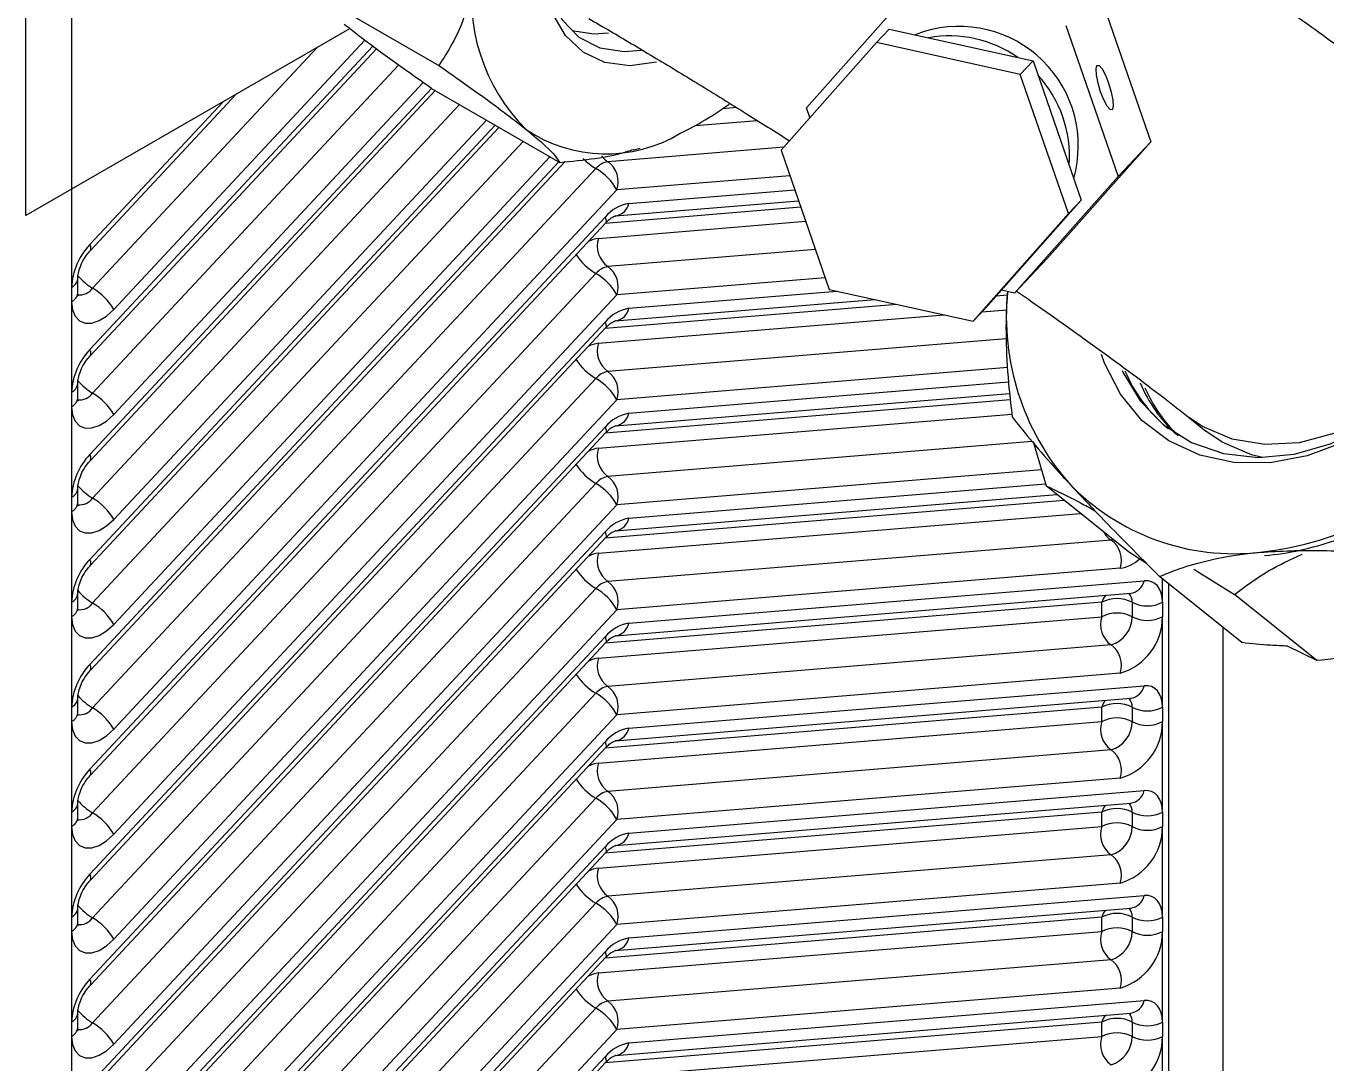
# Model space of a CAD drawing. Extents: x 75 to 2075, y 25 to 1460.
# Drawn here: x 1498.9 to 1585.6, y 993.2 to 1062.3 of the extents above; entities that cross this region are included whole.
import ezdxf

# ---------------------------------------------------------------- set-up
doc = ezdxf.new("R2010")
doc.units = 0
doc.header["$LTSCALE"] = 5
doc.linetypes.add('SLD-KATı', pattern=[0])
doc.layers.get('0').update_dxf_attribs({"linetype": 'CONTINUOUS'})

msp = doc.modelspace()

# ---------------------------------------------------------------- linework, layer by layer
at = {"color": 7, "linetype": 'SLD-KATı'}
for p, q in [((1498.908, 1049.697), (1498.908, 1102.189)), ((1501.939, 1083), (1501.939, 747.052)), ((1517.874, 1064.64), (1526.429, 1059.701)), ((1550.944, 1056.876), (1557.84, 1064.648)), ((1570.402, 1064.67), (1573.888, 1054.609)), ((1520.483, 1062.152), (1498.908, 1049.697)), ((1556.455, 1062.12), (1555.607, 1061.221)), ((1556.455, 1062.12), (1566.038, 1060.007)), ((1558.771, 1061.959), (1558.173, 1061.741)), ((1568.222, 1062.358), (1571.708, 1052.297)), ((1503.198, 1040.365), (1522.265, 1060.809)), ((1555.607, 1061.221), (1549.242, 1054.047)), ((1565.191, 1059.107), (1555.607, 1061.221)), ((1566.038, 1060.007), (1565.191, 1059.107)), ((1566.038, 1060.007), (1569.256, 1050.719)), ((1568.409, 1049.82), (1565.191, 1059.107)), ((1525.931, 1058.175), (1534.485, 1053.237)), ((1503.198, 1033.366), (1526.195, 1058.023)), ((1503.198, 1047.363), (1512.916, 1057.784)), ((1551.171, 1056.221), (1550.944, 1056.876)), ((1503.198, 1026.367), (1530.438, 1055.573)), ((1539.405, 1054.073), (1539.855, 1054.191)), ((1549.242, 1054.047), (1552.46, 1044.76)), ((1573.888, 1054.609), (1566.992, 1046.837)), ((1573.888, 1054.609), (1571.708, 1052.297)), ((1503.198, 1019.368), (1534.84, 1053.295)), ((1536.896, 1052.825), (1503.347, 1016.854)), ((1571.708, 1052.297), (1564.812, 1044.525)), ((1538.304, 1051.399), (1504.755, 1015.428)), ((1538.207, 1049.663), (1550.413, 1050.668)), ((1569.256, 1050.719), (1562.891, 1043.545)), ((1568.409, 1049.82), (1569.256, 1050.719)), ((1503.163, 1012.76), (1537.508, 1049.585)), ((1538.244, 1049.667), (1538.207, 1049.663)), ((1562.044, 1042.646), (1568.409, 1049.82)), ((1503.198, 1012.369), (1537.543, 1049.193)), ((1566.992, 1046.837), (1564.812, 1044.525)), ((1502.357, 1044.525), (1502.357, 1045.487)), ((1536.896, 1045.826), (1503.347, 1009.855)), ((1538.304, 1044.4), (1504.755, 1008.429)), ((1552.46, 1044.76), (1562.044, 1042.646)), ((1564.812, 1044.525), (1563.933, 1044.719)), ((1538.207, 1042.664), (1555.502, 1044.089)), ((1562.891, 1043.545), (1562.044, 1042.646)), ((1503.163, 1005.761), (1537.508, 1042.586)), ((1538.244, 1042.668), (1538.207, 1042.664)), ((1503.198, 1005.37), (1537.543, 1042.194)), ((1502.357, 1037.526), (1502.357, 1038.488)), ((1536.896, 1038.827), (1503.347, 1002.856)), ((1538.304, 1037.401), (1504.755, 1001.43)), ((1538.207, 1035.665), (1564.474, 1037.829)), ((1538.244, 1035.669), (1538.207, 1035.665)), ((1576.266, 1036.348), (1577.563, 1035.308)), ((1503.163, 998.762), (1537.508, 1035.587)), ((1503.198, 998.371), (1537.543, 1035.195)), ((1578.637, 1034.573), (1577.563, 1035.308)), ((1566.058, 1034.624), (1566.913, 1031.663)), ((1502.357, 1030.528), (1502.357, 1031.489)), ((1536.896, 1031.828), (1503.347, 995.857)), ((1572.404, 1027.257), (1566.913, 1031.663)), ((1538.304, 1030.402), (1504.755, 994.431)), ((1538.207, 1028.666), (1567.628, 1031.09)), ((1538.244, 1028.67), (1538.207, 1028.666)), ((1503.163, 991.763), (1537.508, 1028.588)), ((1503.198, 991.372), (1537.543, 1028.197)), ((1571.241, 1028.053), (1537.692, 1025.288)), ((1573.609, 1026.496), (1572.404, 1027.257)), ((1571.854, 1026.167), (1538.304, 1023.403)), ((1576.769, 1026.102), (1579.466, 1024.417)), ((1539.1, 1022.508), (1573.445, 1025.337)), ((1579.967, 1021.209), (1574.476, 1025.615)), ((1502.357, 1023.529), (1502.357, 1024.49)), ((1536.896, 1024.829), (1503.347, 988.858)), ((1538.207, 1021.667), (1572.552, 1024.497)), ((1575.088, 823.167), (1575.088, 1025.124)), ((1584.956, 1020.011), (1579.466, 1024.417)), ((1570.629, 1022.939), (1570.629, 1023.9)), ((1572.649, 1023.9), (1572.649, 1022.939)), ((1574.67, 1023.9), (1574.67, 1022.939)), ((1538.304, 1023.403), (1504.755, 987.432)), ((1537.08, 1020.175), (1570.629, 1022.939)), ((1574.67, 1016.901), (1574.67, 1022.939)), ((1578.71, 797.337), (1578.71, 1022.218)), ((1503.163, 984.764), (1537.508, 1021.589)), ((1503.198, 984.373), (1537.543, 1021.198)), ((1571.241, 1021.054), (1537.692, 1018.289)), ((1538.244, 1021.671), (1538.207, 1021.667)), ((1584.956, 1020.011), (1583.01, 1020.973)), ((1571.854, 1019.169), (1538.304, 1016.404)), ((1539.1, 1015.509), (1573.445, 1018.338)), ((1502.357, 1016.53), (1502.357, 1017.491)), ((1536.896, 1017.83), (1503.347, 981.859)), ((1538.207, 1014.668), (1572.552, 1017.498)), ((1570.629, 1015.94), (1570.629, 1016.901)), ((1572.649, 1016.901), (1572.649, 1015.94)), ((1574.67, 1016.901), (1574.67, 1015.94)), ((1538.304, 1016.404), (1504.755, 980.433)), ((1537.08, 1013.176), (1570.629, 1015.94)), ((1574.67, 1009.902), (1574.67, 1015.94)), ((1503.163, 977.765), (1537.508, 1014.59)), ((1503.198, 977.374), (1537.543, 1014.199)), ((1571.241, 1014.055), (1537.692, 1011.291)), ((1538.244, 1014.672), (1538.207, 1014.668)), ((1571.854, 1012.17), (1538.304, 1009.406)), ((1539.1, 1008.51), (1573.445, 1011.34)), ((1502.357, 1009.531), (1502.357, 1010.492)), ((1536.896, 1010.831), (1503.347, 974.86)), ((1538.207, 1007.669), (1572.552, 1010.499)), ((1570.629, 1008.941), (1570.629, 1009.902)), ((1572.649, 1009.902), (1572.649, 1008.941)), ((1574.67, 1009.902), (1574.67, 1008.941)), ((1538.304, 1009.406), (1504.755, 973.434)), ((1537.08, 1006.177), (1570.629, 1008.941)), ((1574.67, 1002.903), (1574.67, 1008.941)), ((1503.163, 970.767), (1537.508, 1007.591)), ((1503.198, 970.375), (1537.543, 1007.2)), ((1571.241, 1007.056), (1537.692, 1004.292)), ((1538.244, 1007.673), (1538.207, 1007.669)), ((1571.854, 1005.171), (1538.304, 1002.407)), ((1536.896, 1003.832), (1503.347, 967.861)), ((1539.1, 1001.511), (1573.445, 1004.341)), ((1502.357, 1002.532), (1502.357, 1003.493)), ((1538.207, 1000.67), (1572.552, 1003.5)), ((1570.629, 1001.942), (1570.629, 1002.903)), ((1572.649, 1002.903), (1572.649, 1001.942)), ((1574.67, 1002.903), (1574.67, 1001.942)), ((1538.304, 1002.407), (1504.755, 966.435)), ((1537.08, 999.178), (1570.629, 1001.942)), ((1574.67, 995.904), (1574.67, 1001.942)), ((1503.163, 963.768), (1537.508, 1000.592)), ((1503.198, 963.376), (1537.543, 1000.201)), ((1538.244, 1000.674), (1538.207, 1000.67)), ((1571.241, 1000.057), (1537.692, 997.293)), ((1571.854, 998.172), (1538.304, 995.408)), ((1536.896, 996.833), (1503.347, 960.862)), ((1539.1, 994.512), (1573.445, 997.342)), ((1502.357, 995.533), (1502.357, 996.494)), ((1538.207, 993.671), (1572.552, 996.501)), ((1570.629, 994.943), (1570.629, 995.904)), ((1572.649, 995.904), (1572.649, 994.943)), ((1574.67, 995.904), (1574.67, 994.943)), ((1538.304, 995.408), (1504.755, 959.437)), ((1537.08, 992.179), (1570.629, 994.943)), ((1574.67, 988.905), (1574.67, 994.943)), ((1503.163, 956.769), (1537.508, 993.593)), ((1503.198, 956.377), (1537.543, 993.202)), ((1538.244, 993.675), (1538.207, 993.671))]:
    msp.add_line(p, q, dxfattribs=at)
at = {"color": 8, "linetype": 'SLD-KATı'}
for p, q in [((1503.163, 1040.756), (1522.029, 1060.984)), ((1518.32, 1060.903), (1503.347, 1044.849)), ((1521.499, 1061.377), (1504.755, 1043.424)), ((1523.747, 1059.724), (1503.347, 1037.85)), ((1503.163, 1033.757), (1525.935, 1058.173)), ((1525.395, 1058.555), (1504.755, 1036.425)), ((1503.163, 1047.755), (1512.051, 1057.284)), ((1527.816, 1057.087), (1503.347, 1030.851)), ((1546.287, 1056.889), (1545.328, 1056.81)), ((1503.163, 1026.758), (1530.178, 1055.723)), ((1529.596, 1056.06), (1504.755, 1029.426)), ((1543.544, 1055.702), (1547.646, 1056.04)), ((1532.059, 1054.637), (1503.347, 1023.852)), ((1549.422, 1054.251), (1537.692, 1053.284)), ((1503.163, 1019.759), (1534.421, 1053.274)), ((1533.839, 1053.61), (1504.755, 1022.427)), ((1549.83, 1052.349), (1538.304, 1051.399)), ((1539.1, 1050.503), (1550.154, 1051.414)), ((1550.56, 1050.242), (1537.519, 1049.168)), ((1537.08, 1048.17), (1550.884, 1049.308)), ((1551.536, 1047.426), (1537.692, 1046.285)), ((1552.188, 1045.544), (1538.304, 1044.4)), ((1539.1, 1043.504), (1552.97, 1044.647)), ((1564.326, 1044.377), (1563.574, 1044.315)), ((1556.949, 1043.77), (1537.519, 1042.169)), ((1562.638, 1043.277), (1564.285, 1043.413)), ((1537.08, 1041.171), (1560.123, 1043.07)), ((1564.257, 1041.475), (1537.692, 1039.286)), ((1564.351, 1039.547), (1538.304, 1037.401)), ((1539.1, 1036.506), (1564.41, 1038.591)), ((1564.523, 1037.395), (1537.519, 1035.17)), ((1537.08, 1034.172), (1564.63, 1036.442)), ((1577.341, 1035.613), (1576.274, 1036.342)), ((1565.98, 1034.618), (1537.692, 1032.287)), ((1566.604, 1032.734), (1538.304, 1030.402)), ((1539.1, 1029.507), (1566.875, 1031.795)), ((1568.123, 1030.692), (1537.519, 1028.171)), ((1537.08, 1027.173), (1569.209, 1029.821)), ((1571.382, 1028.078), (1571.241, 1028.053)), ((1574.67, 1023.9), (1574.67, 1025.46)), ((1570.629, 1023.9), (1537.519, 1021.172)), ((1570.629, 1016.901), (1537.519, 1014.173)), ((1570.629, 1009.902), (1537.519, 1007.174)), ((1570.629, 1002.903), (1537.519, 1000.175)), ((1570.629, 995.904), (1537.519, 993.176))]:
    msp.add_line(p, q, dxfattribs=at)
at = {"color": 7, "linetype": 'SLD-KATı', "flags": 128}
for points in [[(1540.93, 1059.915), (1539.169, 1059.684), (1537.501, 1059.904), (1536.049, 1060.582), (1534.864, 1061.696), (1533.985, 1063.208), (1533.442, 1065.066), (1533.253, 1067.207), (1533.427, 1069.558), (1533.955, 1072.04), (1534.82, 1074.566), (1535.994, 1077.053), (1537.435, 1079.414), (1539.095, 1081.57), (1540.918, 1083.446), (1542.84, 1084.98), (1544.798, 1086.119), (1546.723, 1086.824), (1548.551, 1087.071), (1550.219, 1086.851), (1551.671, 1086.173), (1552.856, 1085.059), (1553.735, 1083.547), (1554.168, 1082.215)], [(1533.256, 1067.551), (1533.366, 1066.165), (1533.831, 1064.282), (1534.641, 1062.739), (1535.765, 1061.59), (1537.164, 1060.878), (1538.786, 1060.628), (1539.918, 1060.716)], [(1537.741, 1061.859), (1536.766, 1061.794), (1535.291, 1062)], [(1586.545, 1061.083), (1587.331, 1061.024), (1589.61, 1060.533), (1591.677, 1059.585), (1593.461, 1058.212), (1594.903, 1056.462), (1595.952, 1054.394), (1596.573, 1052.078), (1596.745, 1049.594), (1596.461, 1047.025), (1595.733, 1044.46), (1594.583, 1041.985), (1593.052, 1039.686), (1591.192, 1037.639), (1589.066, 1035.916), (1586.747, 1034.574), (1584.313, 1033.66), (1581.847, 1033.204), (1579.433, 1033.222), (1577.154, 1033.714), (1575.087, 1034.662), (1573.302, 1036.034), (1571.861, 1037.784), (1570.812, 1039.852), (1570.61, 1040.426)], [(1571.98, 1039.348), (1572.024, 1039.252), (1573.192, 1037.324), (1574.74, 1035.741), (1576.612, 1034.56), (1578.74, 1033.824), (1581.048, 1033.559), (1583.453, 1033.775), (1585.866, 1034.463), (1588.201, 1035.6), (1590.374, 1037.144), (1592.305, 1039.039), (1593.926, 1041.217), (1595.178, 1043.599), (1596.015, 1046.099), (1596.407, 1048.627), (1596.34, 1051.091), (1595.816, 1053.402), (1594.855, 1055.477), (1593.49, 1057.24), (1591.773, 1058.628), (1589.763, 1059.591), (1587.758, 1060.067)], [(1570.302, 1059.701), (1570.443, 1059.697), (1570.64, 1059.469), (1570.863, 1059.052), (1571.079, 1058.509), (1571.254, 1057.923), (1571.362, 1057.384), (1571.387, 1056.972), (1571.324, 1056.752), (1571.183, 1056.756), (1570.986, 1056.984), (1570.762, 1057.401), (1570.546, 1057.944), (1570.371, 1058.53), (1570.263, 1059.069), (1570.239, 1059.481), (1570.302, 1059.701)], [(1501.939, 1043.942), (1502, 1043.407), (1502.18, 1042.976), (1502.468, 1042.673), (1502.847, 1042.519), (1503.293, 1042.521), (1503.779, 1042.681), (1504.277, 1042.988), (1504.755, 1043.424)], [(1501.939, 1036.943), (1502, 1036.408), (1502.18, 1035.977), (1502.468, 1035.674), (1502.847, 1035.52), (1503.293, 1035.523), (1503.779, 1035.682), (1504.277, 1035.989), (1504.755, 1036.425)], [(1581.333, 1033.559), (1580.61, 1033.737), (1578.637, 1034.573)], [(1501.939, 1029.944), (1502, 1029.409), (1502.18, 1028.978), (1502.468, 1028.675), (1502.847, 1028.521), (1503.293, 1028.524), (1503.779, 1028.683), (1504.277, 1028.99), (1504.755, 1029.426)], [(1574.67, 1023.9), (1574.648, 1024.226), (1574.584, 1024.521), (1574.48, 1024.778), (1574.336, 1024.992), (1574.157, 1025.157), (1573.945, 1025.271), (1573.706, 1025.332), (1573.445, 1025.337)], [(1501.939, 1022.945), (1502, 1022.411), (1502.18, 1021.979), (1502.468, 1021.677), (1502.847, 1021.522), (1503.293, 1021.525), (1503.779, 1021.684), (1504.277, 1021.991), (1504.755, 1022.427)], [(1574.67, 1016.901), (1574.648, 1017.227), (1574.584, 1017.522), (1574.48, 1017.779), (1574.336, 1017.993), (1574.157, 1018.158), (1573.945, 1018.273), (1573.706, 1018.333), (1573.445, 1018.338)], [(1501.939, 1015.947), (1502, 1015.412), (1502.18, 1014.98), (1502.468, 1014.678), (1502.847, 1014.523), (1503.293, 1014.526), (1503.779, 1014.685), (1504.277, 1014.992), (1504.755, 1015.428)], [(1574.67, 1009.902), (1574.648, 1010.228), (1574.584, 1010.523), (1574.48, 1010.78), (1574.336, 1010.994), (1574.157, 1011.159), (1573.945, 1011.274), (1573.706, 1011.334), (1573.445, 1011.34)], [(1501.939, 1008.948), (1502, 1008.413), (1502.18, 1007.981), (1502.468, 1007.679), (1502.847, 1007.524), (1503.293, 1007.527), (1503.779, 1007.686), (1504.277, 1007.993), (1504.755, 1008.429)], [(1574.67, 1002.903), (1574.648, 1003.23), (1574.584, 1003.524), (1574.48, 1003.781), (1574.336, 1003.995), (1574.157, 1004.16), (1573.945, 1004.275), (1573.706, 1004.335), (1573.445, 1004.341)], [(1501.939, 1001.949), (1502, 1001.414), (1502.18, 1000.982), (1502.468, 1000.68), (1502.847, 1000.525), (1503.293, 1000.528), (1503.779, 1000.688), (1504.277, 1000.994), (1504.755, 1001.43)], [(1574.67, 995.904), (1574.648, 996.231), (1574.584, 996.525), (1574.48, 996.782), (1574.336, 996.996), (1574.157, 997.162), (1573.945, 997.276), (1573.706, 997.336), (1573.445, 997.342)], [(1501.939, 994.95), (1502, 994.415), (1502.18, 993.983), (1502.468, 993.681), (1502.847, 993.526), (1503.293, 993.529), (1503.779, 993.689), (1504.277, 993.996), (1504.755, 994.431)]]:
    msp.add_lwpolyline(points, dxfattribs=at)
at = {"color": 8, "linetype": 'SLD-KATı', "flags": 128}
for points in [[(1592.355, 1056.408), (1593.686, 1055.074), (1594.82, 1053.24), (1595.524, 1051.124), (1595.769, 1048.814), (1595.545, 1046.404), (1594.861, 1043.993), (1593.745, 1041.68), (1592.243, 1039.559), (1590.417, 1037.717), (1588.34, 1036.229), (1586.099, 1035.157), (1583.784, 1034.544), (1581.491, 1034.416), (1579.314, 1034.777), (1577.341, 1035.613)], [(1537.508, 1049.585), (1537.567, 1049.431), (1537.584, 1049.306), (1537.559, 1049.215), (1537.543, 1049.193)], [(1503.198, 1047.363), (1503.214, 1047.385), (1503.239, 1047.477), (1503.221, 1047.602), (1503.163, 1047.755)], [(1537.508, 1042.586), (1537.567, 1042.432), (1537.584, 1042.308), (1537.559, 1042.216), (1537.543, 1042.194)], [(1503.198, 1040.365), (1503.214, 1040.386), (1503.239, 1040.478), (1503.221, 1040.603), (1503.163, 1040.756)], [(1537.508, 1035.587), (1537.567, 1035.434), (1537.584, 1035.309), (1537.559, 1035.217), (1537.543, 1035.195)], [(1503.198, 1033.366), (1503.214, 1033.387), (1503.239, 1033.479), (1503.221, 1033.604), (1503.163, 1033.757)], [(1537.508, 1028.588), (1537.567, 1028.435), (1537.584, 1028.31), (1537.559, 1028.218), (1537.543, 1028.197)], [(1503.198, 1026.367), (1503.214, 1026.388), (1503.239, 1026.48), (1503.221, 1026.605), (1503.163, 1026.758)], [(1537.508, 1021.589), (1537.567, 1021.436), (1537.584, 1021.311), (1537.559, 1021.219), (1537.543, 1021.198)], [(1503.198, 1019.368), (1503.214, 1019.389), (1503.239, 1019.481), (1503.221, 1019.606), (1503.163, 1019.759)], [(1537.508, 1014.59), (1537.567, 1014.437), (1537.584, 1014.312), (1537.559, 1014.22), (1537.543, 1014.199)], [(1503.198, 1012.369), (1503.214, 1012.39), (1503.239, 1012.482), (1503.221, 1012.607), (1503.163, 1012.76)], [(1537.508, 1007.591), (1537.567, 1007.438), (1537.584, 1007.313), (1537.559, 1007.221), (1537.543, 1007.2)], [(1503.198, 1005.37), (1503.214, 1005.391), (1503.239, 1005.483), (1503.221, 1005.608), (1503.163, 1005.761)], [(1537.508, 1000.592), (1537.567, 1000.439), (1537.584, 1000.314), (1537.559, 1000.222), (1537.543, 1000.201)], [(1503.198, 998.371), (1503.214, 998.392), (1503.239, 998.484), (1503.221, 998.609), (1503.163, 998.762)], [(1537.508, 993.593), (1537.567, 993.44), (1537.584, 993.315), (1537.559, 993.223), (1537.543, 993.202)]]:
    msp.add_lwpolyline(points, dxfattribs=at)
at = {"color": 7, "linetype": 'SLD-KATı'}
for centre, radius, start, end in [((1540.935, 1064.189), 12.334, 170.56336, 225.18223), ((1561.101, 1054.351), 7.957, 344.09324, 107.02681), ((1560.48, 1053.777), 7.893, 54.83477, 100.29101), ((1560.535, 1053.684), 7.927, 355.62169, 42.60187), ((1533.317, 1074.223), 21.154, 295.79123, 306.09422), ((1537.587, 1063.354), 9.551, 235.9598, 301.09929), ((1537.913, 1051.982), 1.32, 99.63258, 140.36204), ((1536.727, 1051.929), 1.664, 341.43504, 54.5512), ((1534.936, 1049.481), 3.876, 29.66643, 59.62449), ((1539.542, 1047.9), 2.641, 99.63258, 140.36204), ((1506.383, 1044.683), 4.45, 136.35189, 177.16539), ((1538.657, 1047.64), 1.664, 161.43504, 234.5512), ((1537.913, 1044.983), 1.32, 99.63258, 140.36204), ((1536.727, 1044.93), 1.664, 341.43504, 54.5512), ((1534.936, 1042.482), 3.876, 29.66643, 59.62449), ((1501.387, 1041.505), 3.876, 29.66643, 59.62449), ((1581.14, 1042.957), 16.882, 174.31609, 221.10045), ((1539.542, 1040.901), 2.641, 99.63258, 140.36204), ((1538.657, 1040.642), 1.664, 161.43504, 234.5512), ((1506.383, 1037.684), 4.45, 136.35189, 177.16539), ((1537.913, 1037.985), 1.32, 99.63258, 140.36204), ((1536.727, 1037.931), 1.664, 341.43504, 54.5512), ((1581.234, 1043.132), 9.829, 202.65889, 230.9916), ((1534.936, 1035.483), 3.876, 29.66643, 59.62449), ((1582.349, 1042.381), 9.946, 202.8117, 227.02415), ((1582.652, 1042.166), 9.969, 203.38799, 225.93526), ((1501.387, 1034.506), 3.876, 29.66643, 59.62449), ((1539.542, 1033.902), 2.641, 99.63258, 140.36204), ((1538.657, 1033.643), 1.664, 161.43504, 234.5512), ((1578.579, 1050.027), 22.938, 276.53397, 316.59627), ((1506.383, 1030.686), 4.45, 136.35189, 177.16539), ((1537.913, 1030.986), 1.32, 99.63258, 140.36204), ((1536.727, 1030.932), 1.664, 341.43504, 54.5512), ((1534.936, 1028.484), 3.876, 29.66643, 59.62449), ((1579.438, 1042.357), 15.219, 223.6104, 276.6066), ((1501.387, 1027.507), 3.876, 29.66643, 59.62449), ((1539.542, 1026.903), 2.641, 99.63258, 140.36204), ((1570.276, 1026.697), 1.664, 341.43504, 54.5512), ((1579.647, 1046.79), 19.862, 275.26997, 289.14986), ((1538.657, 1026.644), 1.664, 161.43504, 234.5512), ((1506.383, 1023.687), 4.45, 136.35189, 177.16539), ((1537.913, 1023.987), 1.32, 99.63258, 140.36204), ((1536.727, 1023.933), 1.664, 341.43504, 54.5512), ((1534.936, 1021.485), 3.876, 29.66643, 59.62449), ((1501.387, 1020.508), 3.876, 29.66643, 59.62449), ((1571.639, 1021.95), 2.196, 62.60967, 117.39033), ((1573.66, 1025.849), 2.196, 242.60967, 297.39033), ((1572.206, 1022.409), 1.664, 161.43504, 234.5512), ((1571.639, 1020.989), 2.196, 62.60967, 117.39033), ((1570.676, 1022.944), 1.973, 286.63679, 359.84564), ((1570.724, 1022.949), 3.946, 286.63679, 359.84564), ((1573.66, 1024.888), 2.196, 242.60967, 297.39033), ((1539.542, 1019.904), 2.641, 99.63258, 140.36204), ((1570.276, 1019.698), 1.664, 341.43504, 54.5512), ((1538.657, 1019.645), 1.664, 161.43504, 234.5512), ((1506.383, 1016.688), 4.45, 136.35189, 177.16539), ((1537.913, 1016.988), 1.32, 99.63258, 140.36204), ((1536.727, 1016.934), 1.664, 341.43504, 54.5512), ((1534.936, 1014.486), 3.876, 29.66643, 59.62449), ((1501.387, 1013.509), 3.876, 29.66643, 59.62449), ((1571.639, 1014.951), 2.196, 62.60967, 117.39033), ((1573.66, 1018.851), 2.196, 242.60967, 297.39033), ((1572.206, 1015.41), 1.664, 161.43504, 234.5512), ((1571.639, 1013.99), 2.196, 62.60967, 117.39033), ((1570.676, 1015.945), 1.973, 286.63679, 359.84564), ((1570.724, 1015.95), 3.946, 286.63679, 359.84564), ((1573.66, 1017.889), 2.196, 242.60967, 297.39033), ((1539.542, 1012.905), 2.641, 99.63258, 140.36204), ((1570.276, 1012.699), 1.664, 341.43504, 54.5512), ((1538.657, 1012.646), 1.664, 161.43504, 234.5512), ((1506.383, 1009.689), 4.45, 136.35189, 177.16539), ((1537.913, 1009.989), 1.32, 99.63258, 140.36204), ((1534.936, 1007.487), 3.876, 29.66643, 59.62449), ((1536.727, 1009.935), 1.664, 341.43504, 54.5512), ((1501.387, 1006.51), 3.876, 29.66643, 59.62449), ((1571.639, 1007.952), 2.196, 62.60967, 117.39033), ((1573.66, 1011.852), 2.196, 242.60967, 297.39033), ((1572.206, 1008.411), 1.664, 161.43504, 234.5512), ((1571.639, 1006.991), 2.196, 62.60967, 117.39033), ((1570.676, 1008.946), 1.973, 286.63679, 359.84564), ((1570.724, 1008.951), 3.946, 286.63679, 359.84564), ((1573.66, 1010.89), 2.196, 242.60967, 297.39033), ((1539.542, 1005.906), 2.641, 99.63258, 140.36204), ((1570.276, 1005.7), 1.664, 341.43504, 54.5512), ((1538.657, 1005.647), 1.664, 161.43504, 234.5512), ((1506.383, 1002.69), 4.45, 136.35189, 177.16539), ((1537.913, 1002.99), 1.32, 99.63258, 140.36204), ((1534.936, 1000.488), 3.876, 29.66643, 59.62449), ((1536.727, 1002.936), 1.664, 341.43504, 54.5512), ((1501.387, 999.512), 3.876, 29.66643, 59.62449), ((1571.639, 1000.954), 2.196, 62.60967, 117.39033), ((1573.66, 1004.853), 2.196, 242.60967, 297.39033), ((1572.206, 1001.412), 1.664, 161.43504, 234.5512), ((1571.639, 999.992), 2.196, 62.60967, 117.39033), ((1570.676, 1001.947), 1.973, 286.63679, 359.84564), ((1570.724, 1001.952), 3.946, 286.63679, 359.84564), ((1573.66, 1003.891), 2.196, 242.60967, 297.39033), ((1539.542, 998.908), 2.641, 99.63258, 140.36204), ((1570.276, 998.701), 1.664, 341.43504, 54.5512), ((1506.383, 995.691), 4.45, 136.35189, 177.16539), ((1538.657, 998.648), 1.664, 161.43504, 234.5512), ((1537.913, 995.991), 1.32, 99.63258, 140.36204), ((1534.936, 993.489), 3.876, 29.66643, 59.62449), ((1536.727, 995.937), 1.664, 341.43504, 54.5512), ((1501.387, 992.513), 3.876, 29.66643, 59.62449), ((1571.639, 993.955), 2.196, 62.60967, 117.39033), ((1573.66, 997.854), 2.196, 242.60967, 297.39033), ((1572.206, 994.413), 1.664, 161.43504, 234.5512), ((1571.639, 992.993), 2.196, 62.60967, 117.39033), ((1570.676, 994.948), 1.973, 286.63679, 359.84564), ((1570.724, 994.954), 3.946, 286.63679, 359.84564), ((1573.66, 996.893), 2.196, 242.60967, 297.39033), ((1539.542, 991.909), 2.641, 99.63258, 140.36204)]:
    msp.add_arc(centre, radius, start, end, dxfattribs=at)
at = {"color": 8, "linetype": 'SLD-KATı'}
for centre, radius, start, end in [((1539.041, 1056.382), 4.154, 224.06463, 238.91419), ((1538.345, 1054.365), 1.263, 212.7081, 238.89035), ((1538.033, 1050.739), 1.092, 281.10552, 347.56463), ((1537.279, 1046.301), 1.88, 96.07799, 118.19193), ((1538.984, 1049.327), 4.077, 213.33503, 239.18867), ((1501.64, 1045.56), 0.721, 294.43392, 353.62823), ((1505.523, 1048.454), 4.211, 221.3412, 238.87862), ((1501.642, 1044.597), 0.718, 294.37466, 354.3052), ((1502.49, 1045.435), 1.038, 262.39356, 325.652), ((1538.033, 1043.74), 1.092, 281.10552, 347.56463), ((1537.279, 1039.302), 1.88, 96.07799, 118.19193), ((1538.984, 1042.328), 4.077, 213.33503, 239.18867), ((1501.64, 1038.561), 0.721, 294.43392, 353.62823), ((1505.523, 1041.456), 4.211, 221.3412, 238.87862), ((1501.642, 1037.598), 0.718, 294.37466, 354.3052), ((1502.49, 1038.436), 1.038, 262.39356, 325.652), ((1538.033, 1036.741), 1.092, 281.10552, 347.56463), ((1537.279, 1032.303), 1.88, 96.07799, 118.19193), ((1538.984, 1035.329), 4.077, 213.33503, 239.18867), ((1501.64, 1031.562), 0.721, 294.43392, 353.62823), ((1505.523, 1034.457), 4.211, 221.3412, 238.87862), ((1501.642, 1030.599), 0.718, 294.37466, 354.3052), ((1502.49, 1031.437), 1.038, 262.39356, 325.652), ((1538.033, 1029.742), 1.092, 281.10552, 347.56463), ((1571.918, 1029.163), 1.301, 206.62978, 238.65499), ((1537.279, 1025.304), 1.88, 96.07799, 118.19193), ((1538.984, 1028.33), 4.077, 213.33503, 239.18867), ((1571.496, 1028.538), 2.398, 278.57207, 312.55323), ((1572.386, 1025.568), 1.084, 278.8405, 347.70636), ((1501.64, 1024.563), 0.721, 294.43392, 353.62823), ((1505.523, 1027.458), 4.211, 221.3412, 238.87862), ((1571.964, 1023.511), 1.39, 142.47611, 163.73984), ((1571.863, 1023.953), 0.788, 356.10101, 42.66911), ((1501.642, 1023.6), 0.718, 294.37466, 354.3052), ((1502.49, 1024.438), 1.038, 262.39356, 325.652), ((1538.033, 1022.743), 1.092, 281.10552, 347.56463), ((1537.279, 1018.305), 1.88, 96.07799, 118.19193), ((1538.984, 1021.331), 4.077, 213.33503, 239.18867), ((1572.386, 1018.569), 1.084, 278.8405, 347.70636), ((1501.64, 1017.564), 0.721, 294.43392, 353.62823), ((1505.523, 1020.459), 4.211, 221.3412, 238.87862), ((1571.863, 1016.955), 0.788, 356.10101, 42.66911), ((1502.49, 1017.439), 1.038, 262.39356, 325.652), ((1571.964, 1016.512), 1.39, 142.47611, 163.73984), ((1501.642, 1016.601), 0.718, 294.37466, 354.3052), ((1538.033, 1015.744), 1.092, 281.10552, 347.56463), ((1537.279, 1011.306), 1.88, 96.07799, 118.19193), ((1538.984, 1014.333), 4.077, 213.33503, 239.18867), ((1572.386, 1011.57), 1.084, 278.8405, 347.70636), ((1501.64, 1010.565), 0.721, 294.43392, 353.62823), ((1505.523, 1013.46), 4.211, 221.3412, 238.87862), ((1571.863, 1009.956), 0.788, 356.10101, 42.66911), ((1502.49, 1010.44), 1.038, 262.39356, 325.652), ((1571.964, 1009.513), 1.39, 142.47611, 163.73984), ((1501.642, 1009.602), 0.718, 294.37466, 354.3052), ((1538.033, 1008.745), 1.092, 281.10552, 347.56463), ((1537.279, 1004.307), 1.88, 96.07799, 118.19193), ((1538.984, 1007.334), 4.077, 213.33503, 239.18867), ((1505.523, 1006.461), 4.211, 221.3412, 238.87862), ((1572.386, 1004.571), 1.084, 278.8405, 347.70636), ((1501.64, 1003.566), 0.721, 294.43392, 353.62823), ((1502.49, 1003.441), 1.038, 262.39356, 325.652), ((1571.964, 1002.514), 1.39, 142.47611, 163.73984), ((1571.863, 1002.957), 0.788, 356.10101, 42.66911), ((1501.642, 1002.603), 0.718, 294.37466, 354.3052), ((1538.033, 1001.746), 1.092, 281.10552, 347.56463), ((1537.279, 997.308), 1.88, 96.07799, 118.19193), ((1538.984, 1000.335), 4.077, 213.33503, 239.18867), ((1505.523, 999.462), 4.211, 221.3412, 238.87862), ((1572.386, 997.573), 1.084, 278.8405, 347.70636), ((1501.64, 996.568), 0.721, 294.43392, 353.62823), ((1502.49, 996.442), 1.038, 262.39356, 325.652), ((1571.964, 995.515), 1.39, 142.47611, 163.73984), ((1571.863, 995.958), 0.788, 356.10101, 42.66911), ((1501.642, 995.604), 0.718, 294.37466, 354.3052), ((1538.033, 994.747), 1.092, 281.10552, 347.56463)]:
    msp.add_arc(centre, radius, start, end, dxfattribs=at)
at = {"color": 7, "linetype": 'SLD-KATı'}
for points, knots in [([(1592.359, 1056.404), (1591.991, 1056.697), (1590.876, 1057.585), (1588.816, 1059.162), (1586.108, 1061.169), (1583.211, 1063.254), (1580.145, 1065.41), (1576.932, 1067.621), (1573.602, 1069.87), (1570.19, 1072.132), (1566.73, 1074.384), (1563.263, 1076.602), (1559.826, 1078.76), (1556.456, 1080.836), (1553.192, 1082.805), (1550.823, 1084.202), (1549.551, 1084.938), (1549.278, 1085.096)], [0, 0, 0, 0, 0.038139, 0.115645, 0.190579, 0.263913, 0.336368, 0.408304, 0.479921, 0.551351, 0.622686, 0.694001, 0.765349, 0.836798, 0.908434, 0.980372, 1, 1, 1, 1]), ([(1528.767, 1066.211), (1528.588, 1065.01), (1528.208, 1062.467), (1527.043, 1060.657), (1526.429, 1059.701)], [0, 0, 0, 0, 0.4724924, 1, 1, 1, 1]), ([(1536.422, 1062.826), (1536.902, 1062.548), (1538.282, 1061.747), (1540.723, 1060.299), (1543.766, 1058.454), (1546.809, 1056.574), (1548.848, 1055.284), (1549.803, 1054.68)], [0, 0, 0, 0, 0.119809, 0.34484, 0.571303, 0.799044, 1, 1, 1, 1]), ([(1525.931, 1058.175), (1525.041, 1058.802), (1523.233, 1060.075), (1521.306, 1061.499), (1520.407, 1062.21), (1520.119, 1062.437)], [0, 0, 0, 0, 0.396747, 0.806752, 1, 1, 1, 1]), ([(1526.429, 1059.701), (1527.318, 1059.075), (1529.127, 1057.802), (1531.053, 1056.378), (1531.952, 1055.667), (1532.241, 1055.439)], [0, 0, 0, 0, 0.3967467, 0.8067521, 1, 1, 1, 1]), ([(1532.241, 1055.439), (1532.723, 1055.039), (1533.989, 1053.99), (1534.296, 1053.525), (1534.485, 1053.237)], [0, 0, 0, 0, 0.3814192, 1, 1, 1, 1]), ([(1534.485, 1053.237), (1536.089, 1053.392), (1537.848, 1053.562), (1539.269, 1054.062), (1539.395, 1054.106)], [0, 0, 0, 0, 0.91139, 1, 1, 1, 1]), ([(1537.543, 1049.193), (1537.627, 1049.277), (1537.81, 1049.457), (1538.066, 1049.621), (1538.199, 1049.662), (1538.204, 1049.662), (1538.205, 1049.662)], [0, 0, 0, 0, 0.259257, 0.559116, 0.880095, 1, 1, 1, 1]), ([(1502.357, 1045.487), (1502.361, 1045.571), (1502.37, 1045.762), (1502.477, 1046.185), (1502.694, 1046.681), (1502.959, 1047.093), (1503.138, 1047.296), (1503.198, 1047.363)], [0, 0, 0, 0, 0.172891, 0.38821, 0.62481, 0.875428, 1, 1, 1, 1]), ([(1502.382, 1044.316), (1502.377, 1044.326), (1502.367, 1044.341), (1502.36, 1044.472), (1502.357, 1044.525)], [0, 0, 0, 0, 0.59642, 1, 1, 1, 1]), ([(1564.347, 1044.628), (1564.328, 1044.412), (1564.227, 1043.287), (1564.223, 1041.114), (1564.379, 1038.519), (1564.574, 1036.9), (1564.65, 1036.266)], [0, 0, 0, 0, 0.081035, 0.422608, 0.774028, 1, 1, 1, 1]), ([(1564.934, 1044.654), (1565.288, 1044.41), (1566.625, 1043.488), (1568.757, 1041.976), (1571.274, 1040.158), (1573.491, 1038.51), (1575.136, 1037.248), (1575.968, 1036.585), (1576.266, 1036.348)], [0, 0, 0, 0, 0.0742982, 0.2807903, 0.4858926, 0.6888947, 0.8886784, 1, 1, 1, 1]), ([(1537.543, 1042.194), (1537.627, 1042.278), (1537.81, 1042.458), (1538.066, 1042.622), (1538.199, 1042.663), (1538.204, 1042.663), (1538.205, 1042.663)], [0, 0, 0, 0, 0.259257, 0.559116, 0.880095, 1, 1, 1, 1]), ([(1502.357, 1038.488), (1502.361, 1038.572), (1502.37, 1038.763), (1502.477, 1039.186), (1502.694, 1039.682), (1502.959, 1040.094), (1503.138, 1040.297), (1503.198, 1040.365)], [0, 0, 0, 0, 0.172891, 0.38821, 0.62481, 0.875428, 1, 1, 1, 1]), ([(1502.382, 1037.317), (1502.377, 1037.327), (1502.367, 1037.342), (1502.36, 1037.473), (1502.357, 1037.526)], [0, 0, 0, 0, 0.59642, 1, 1, 1, 1]), ([(1537.543, 1035.195), (1537.627, 1035.279), (1537.81, 1035.46), (1538.066, 1035.623), (1538.199, 1035.664), (1538.204, 1035.664), (1538.205, 1035.664)], [0, 0, 0, 0, 0.259257, 0.559116, 0.880095, 1, 1, 1, 1]), ([(1564.65, 1036.266), (1565.012, 1035.804), (1565.748, 1034.863), (1567.092, 1033.309), (1568.097, 1032.211), (1568.418, 1031.859)], [0, 0, 0, 0, 0.396747, 0.806752, 1, 1, 1, 1]), ([(1502.357, 1031.489), (1502.361, 1031.574), (1502.37, 1031.764), (1502.477, 1032.187), (1502.694, 1032.683), (1502.959, 1033.095), (1503.138, 1033.298), (1503.198, 1033.366)], [0, 0, 0, 0, 0.172891, 0.38821, 0.62481, 0.875428, 1, 1, 1, 1]), ([(1566.913, 1031.663), (1567.181, 1031.538), (1567.856, 1031.224), (1568.903, 1030.702), (1569.835, 1030.19), (1570.166, 1030.008)], [0, 0, 0, 0, 0.298723, 0.751133, 1, 1, 1, 1]), ([(1568.418, 1031.859), (1569.113, 1031.117), (1570.934, 1029.17), (1573.123, 1026.974), (1574.476, 1025.615)], [0, 0, 0, 0, 0.381419, 1, 1, 1, 1]), ([(1502.382, 1030.318), (1502.377, 1030.328), (1502.367, 1030.343), (1502.36, 1030.475), (1502.357, 1030.528)], [0, 0, 0, 0, 0.59642, 1, 1, 1, 1]), ([(1537.543, 1028.197), (1537.627, 1028.28), (1537.81, 1028.461), (1538.066, 1028.624), (1538.199, 1028.666), (1538.204, 1028.665), (1538.205, 1028.665)], [0, 0, 0, 0, 0.259257, 0.559116, 0.880095, 1, 1, 1, 1]), ([(1574.476, 1025.615), (1574.844, 1025.768), (1575.768, 1026.151), (1577.517, 1026.676), (1579.437, 1027.057), (1580.745, 1027.193), (1581.189, 1027.239)], [0, 0, 0, 0, 0.205614, 0.517012, 0.836167, 1, 1, 1, 1]), ([(1579.466, 1024.417), (1580.179, 1024.958), (1581.463, 1025.933), (1583.202, 1026.752), (1583.974, 1027.116)], [0, 0, 0, 0, 0.555482, 1, 1, 1, 1]), ([(1581.189, 1027.239), (1582.549, 1027.311), (1585.429, 1027.463), (1588.546, 1027.176), (1590.19, 1027.025)], [0, 0, 0, 0, 0.472492, 1, 1, 1, 1]), ([(1502.357, 1024.49), (1502.361, 1024.575), (1502.37, 1024.765), (1502.477, 1025.188), (1502.694, 1025.685), (1502.959, 1026.097), (1503.138, 1026.299), (1503.198, 1026.367)], [0, 0, 0, 0, 0.172891, 0.38821, 0.62481, 0.875428, 1, 1, 1, 1]), ([(1502.382, 1023.319), (1502.377, 1023.329), (1502.367, 1023.344), (1502.36, 1023.476), (1502.357, 1023.529)], [0, 0, 0, 0, 0.59642, 1, 1, 1, 1]), ([(1593.942, 1021.784), (1593.413, 1021.613), (1592.348, 1021.268), (1590.311, 1020.771), (1587.834, 1020.315), (1585.922, 1020.113), (1584.956, 1020.011)], [0, 0, 0, 0, 0.1893593, 0.3812577, 0.6874988, 1, 1, 1, 1]), ([(1537.543, 1021.198), (1537.627, 1021.281), (1537.81, 1021.462), (1538.066, 1021.625), (1538.199, 1021.667), (1538.204, 1021.667), (1538.205, 1021.667)], [0, 0, 0, 0, 0.259257, 0.559116, 0.880095, 1, 1, 1, 1]), ([(1583.01, 1020.973), (1582.631, 1020.99), (1581.623, 1021.036), (1580.604, 1021.143), (1579.967, 1021.209)], [0, 0, 0, 0, 0.3752, 1, 1, 1, 1]), ([(1502.357, 1017.491), (1502.361, 1017.576), (1502.37, 1017.766), (1502.477, 1018.19), (1502.694, 1018.686), (1502.959, 1019.098), (1503.138, 1019.3), (1503.198, 1019.368)], [0, 0, 0, 0, 0.172891, 0.38821, 0.62481, 0.875428, 1, 1, 1, 1]), ([(1502.382, 1016.32), (1502.377, 1016.33), (1502.367, 1016.345), (1502.36, 1016.477), (1502.357, 1016.53)], [0, 0, 0, 0, 0.59642, 1, 1, 1, 1]), ([(1537.543, 1014.199), (1537.627, 1014.282), (1537.81, 1014.463), (1538.066, 1014.626), (1538.199, 1014.668), (1538.204, 1014.668), (1538.205, 1014.668)], [0, 0, 0, 0, 0.259257, 0.559116, 0.880095, 1, 1, 1, 1]), ([(1502.357, 1010.492), (1502.361, 1010.577), (1502.37, 1010.767), (1502.477, 1011.191), (1502.694, 1011.687), (1502.959, 1012.099), (1503.138, 1012.302), (1503.198, 1012.369)], [0, 0, 0, 0, 0.172891, 0.38821, 0.62481, 0.875428, 1, 1, 1, 1]), ([(1502.382, 1009.322), (1502.377, 1009.331), (1502.367, 1009.347), (1502.36, 1009.478), (1502.357, 1009.531)], [0, 0, 0, 0, 0.59642, 1, 1, 1, 1]), ([(1537.543, 1007.2), (1537.627, 1007.283), (1537.81, 1007.464), (1538.066, 1007.627), (1538.199, 1007.669), (1538.204, 1007.669), (1538.205, 1007.669)], [0, 0, 0, 0, 0.259257, 0.559116, 0.880095, 1, 1, 1, 1]), ([(1502.357, 1003.493), (1502.361, 1003.578), (1502.37, 1003.768), (1502.477, 1004.192), (1502.694, 1004.688), (1502.959, 1005.1), (1503.138, 1005.303), (1503.198, 1005.37)], [0, 0, 0, 0, 0.172891, 0.38821, 0.62481, 0.875428, 1, 1, 1, 1]), ([(1653.399, 991.856), (1653.396, 991.884), (1653.323, 992.61), (1652.768, 993.951), (1651.72, 995.816), (1650.217, 997.505), (1648.333, 999.022), (1646.063, 1000.348), (1643.436, 1001.464), (1640.487, 1002.352), (1637.262, 1003.001), (1633.805, 1003.406), (1630.161, 1003.563), (1626.376, 1003.475), (1622.496, 1003.142), (1618.569, 1002.571), (1614.642, 1001.769), (1610.765, 1000.747), (1606.986, 999.517), (1603.35, 998.094), (1599.903, 996.494), (1596.687, 994.736), (1593.742, 992.839), (1591.106, 990.822), (1588.811, 988.706), (1586.89, 986.511), (1585.374, 984.261), (1584.295, 981.983), (1583.666, 979.712), (1583.541, 977.503), (1583.709, 975.848), (1584.056, 974.991), (1584.136, 974.793)], [0, 0, 0, 0, 0.001326, 0.03502, 0.068621, 0.102545, 0.137105, 0.172291, 0.207886, 0.243654, 0.279427, 0.315142, 0.350789, 0.386376, 0.421916, 0.457423, 0.49291, 0.528393, 0.563883, 0.59939, 0.63493, 0.670518, 0.706171, 0.741905, 0.777732, 0.813651, 0.849615, 0.885459, 0.920923, 0.95573, 0.989807, 1, 1, 1, 1]), ([(1502.382, 1002.323), (1502.377, 1002.332), (1502.367, 1002.348), (1502.36, 1002.479), (1502.357, 1002.532)], [0, 0, 0, 0, 0.59642, 1, 1, 1, 1]), ([(1537.543, 1000.201), (1537.627, 1000.284), (1537.81, 1000.465), (1538.066, 1000.629), (1538.199, 1000.67), (1538.204, 1000.67), (1538.205, 1000.67)], [0, 0, 0, 0, 0.259257, 0.559116, 0.880095, 1, 1, 1, 1]), ([(1502.357, 996.494), (1502.361, 996.579), (1502.37, 996.769), (1502.477, 997.193), (1502.694, 997.689), (1502.959, 998.101), (1503.138, 998.304), (1503.198, 998.371)], [0, 0, 0, 0, 0.172891, 0.38821, 0.62481, 0.875428, 1, 1, 1, 1]), ([(1502.382, 995.324), (1502.377, 995.333), (1502.367, 995.349), (1502.36, 995.48), (1502.357, 995.533)], [0, 0, 0, 0, 0.59642, 1, 1, 1, 1]), ([(1537.543, 993.202), (1537.627, 993.286), (1537.81, 993.466), (1538.066, 993.63), (1538.199, 993.671), (1538.204, 993.671), (1538.205, 993.671)], [0, 0, 0, 0, 0.259257, 0.559116, 0.880095, 1, 1, 1, 1])]:
    msp.add_open_spline(points, degree=3, knots=knots, dxfattribs=at)

doc.saveas('drawing.dxf')
